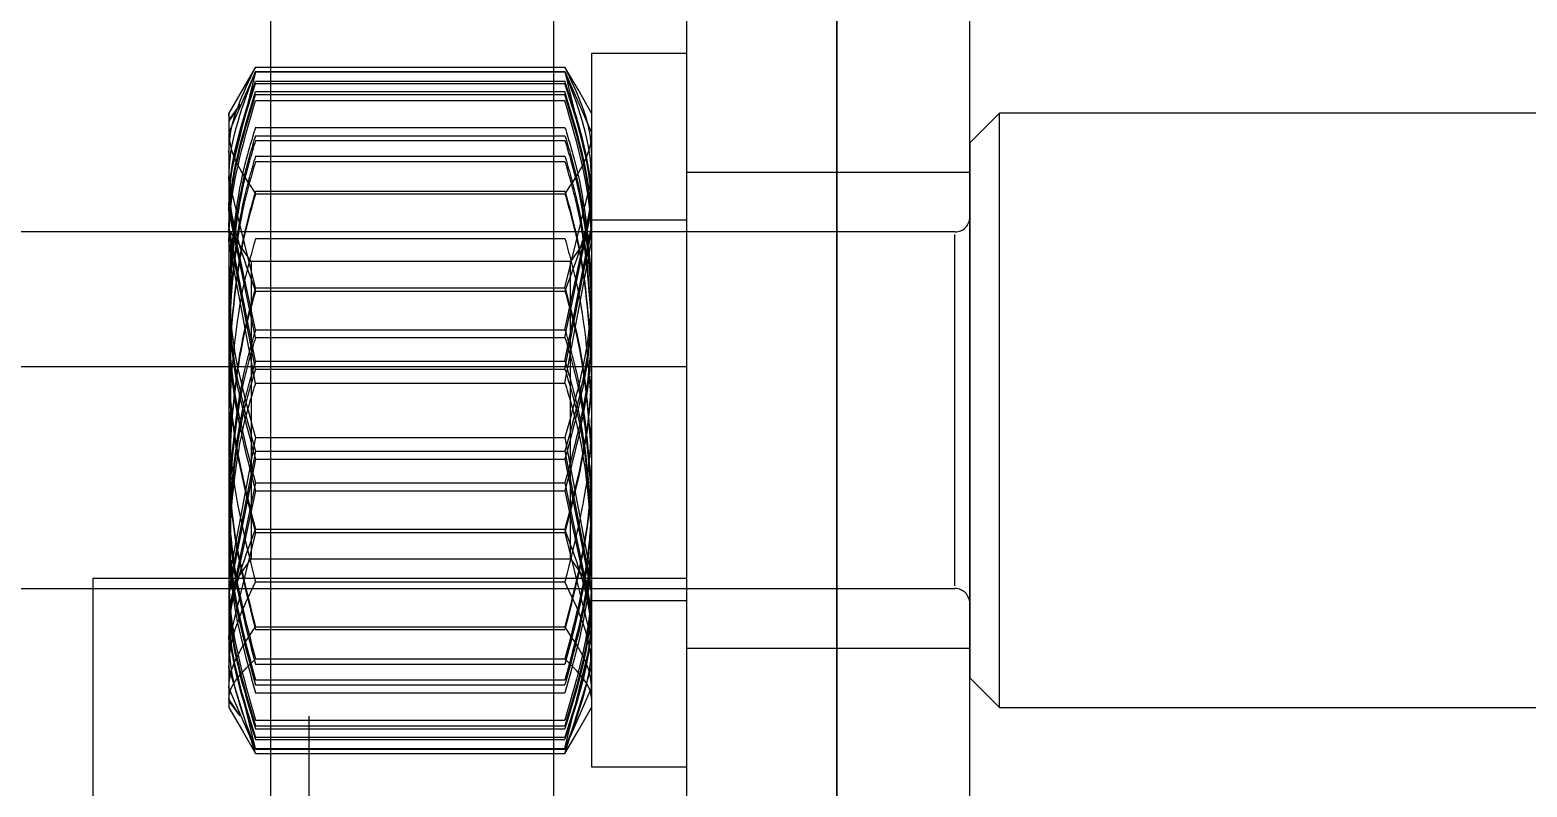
# Model space of a CAD drawing. Header units: metres. Extents: x 0 to 21025, y 0 to 14850.
# Drawn here: x 8586.33 to 8611.53, y 13212.61 to 13225.35 of the extents above; entities that cross this region are included whole.
import ezdxf

# ---------------------------------------------------------------- set-up
doc = ezdxf.new("R2010")
doc.units = ezdxf.units.M
doc.header["$LTSCALE"] = 25
doc.linetypes.add('HIDDEN2', pattern=[4.7625, 3.175, -1.5875])
doc.layers.add('SL4', color=4, linetype='Continuous')
doc.layers.add('ST1', color=7, linetype='HIDDEN2')

msp = doc.modelspace()

# ---------------------------------------------------------------- linework, layer by layer
at = {"layer": 'SL4'}
for p, q in [((8590.386, 13042.681), (8590.386, 13286.681)), ((8599.911, 13286.681), (8599.911, 13042.681))]:
    msp.add_line(p, q, dxfattribs=at)
at = {"layer": 'ST1'}
for p, q in [((8595.149, 13042.681), (8595.149, 13286.681)), ((8599.911, 13042.681), (8599.911, 13286.681)), ((8597.384, 13277.156), (8597.384, 13055.444)), ((8602.146, 13277.156), (8602.146, 13055.444)), ((8591.034, 13134.431), (8591.034, 13234.931)), ((8595.784, 13224.951), (8595.784, 13218)), ((8597.384, 13224.951), (8595.784, 13224.951)), ((8590.13, 13224.652), (8589.684, 13223.623)), ((8590.13, 13224.725), (8589.91, 13224.344)), ((8590.13, 13224.725), (8595.337, 13224.725)), ((8590.13, 13224.652), (8595.337, 13224.652)), ((8595.557, 13224.344), (8595.337, 13224.725)), ((8595.337, 13224.652), (8595.784, 13223.623)), ((8590.13, 13224.642), (8589.684, 13222.798)), ((8590.13, 13224.642), (8595.337, 13224.642)), ((8590.13, 13224.489), (8595.337, 13224.489)), ((8590.13, 13224.449), (8595.337, 13224.449)), ((8595.337, 13224.642), (8595.784, 13222.798)), ((8589.91, 13224.344), (8589.684, 13223.951)), ((8590.13, 13224.312), (8595.337, 13224.312)), ((8590.13, 13224.261), (8595.337, 13224.261)), ((8590.13, 13224.164), (8595.337, 13224.164)), ((8595.784, 13223.951), (8595.557, 13224.344)), ((8589.87, 13224.094), (8589.684, 13223.812)), ((8589.851, 13224.067), (8589.684, 13223.838)), ((8589.684, 13223.9), (8589.684, 13223.951)), ((8589.684, 13223.951), (8589.684, 13222.83)), ((8602.649, 13223.951), (8602.149, 13223.451)), ((8602.649, 13213.951), (8602.649, 13223.951)), ((8616.899, 13223.951), (8602.649, 13223.951)), ((8590.13, 13223.707), (8595.337, 13223.707)), ((8590.13, 13223.57), (8595.337, 13223.57)), ((8590.13, 13223.488), (8595.337, 13223.488)), ((8602.149, 13223.451), (8602.149, 13214.451)), ((8590.13, 13223.226), (8595.337, 13223.226)), ((8590.13, 13223.135), (8595.337, 13223.135)), ((8602.146, 13222.951), (8597.384, 13222.951)), ((8590.13, 13221.009), (8589.684, 13222.83)), ((8589.684, 13222.83), (8589.684, 13218.158)), ((8590.13, 13222.639), (8595.337, 13222.639)), ((8595.337, 13221.009), (8595.784, 13222.83)), ((8590.13, 13220.305), (8589.684, 13222.397)), ((8590.13, 13222.594), (8595.337, 13222.594)), ((8595.337, 13220.305), (8595.784, 13222.397)), ((8590.13, 13220.175), (8589.684, 13222.312)), ((8595.337, 13220.175), (8595.784, 13222.312)), ((8597.384, 13222.151), (8595.784, 13222.151)), ((8601.899, 13221.951), (8582.649, 13221.951)), ((8590.13, 13219.776), (8589.684, 13222.044)), ((8590.13, 13219.642), (8589.684, 13221.951)), ((8589.709, 13221.951), (8589.684, 13221.951)), ((8589.709, 13221.951), (8589.709, 13218.476)), ((8590.059, 13221.451), (8589.709, 13221.951)), ((8595.337, 13219.776), (8595.784, 13222.044)), ((8595.337, 13219.642), (8595.784, 13221.951)), ((8595.784, 13221.951), (8595.433, 13221.451)), ((8601.899, 13215.997), (8601.899, 13221.906)), ((8590.13, 13219.408), (8589.684, 13221.786)), ((8590.13, 13221.838), (8595.337, 13221.838)), ((8595.337, 13219.408), (8595.784, 13221.786)), ((8590.059, 13221.451), (8590.059, 13216.451)), ((8595.433, 13221.451), (8590.059, 13221.451)), ((8595.433, 13218.555), (8595.433, 13221.451)), ((8590.13, 13221.009), (8595.337, 13221.009)), ((8590.13, 13220.954), (8595.337, 13220.954)), ((8590.13, 13220.305), (8595.337, 13220.305)), ((8590.13, 13220.175), (8595.337, 13220.175)), ((8597.384, 13219.681), (8568.784, 13219.681)), ((8590.13, 13219.776), (8595.337, 13219.776)), ((8590.13, 13219.642), (8595.337, 13219.642)), ((8590.13, 13219.408), (8595.337, 13219.408)), ((8590.13, 13218.495), (8589.684, 13216.117)), ((8589.709, 13218.476), (8589.709, 13215.951)), ((8590.13, 13218.495), (8595.337, 13218.495)), ((8595.337, 13218.495), (8595.784, 13216.117)), ((8595.433, 13216.451), (8595.433, 13218.555)), ((8590.13, 13218.261), (8589.684, 13215.951)), ((8589.684, 13218.158), (8589.684, 13214.279)), ((8590.13, 13218.126), (8589.684, 13215.858)), ((8590.13, 13218.261), (8595.337, 13218.261)), ((8590.13, 13218.126), (8595.337, 13218.126)), ((8595.337, 13218.261), (8595.784, 13215.951)), ((8595.337, 13218.126), (8595.784, 13215.858)), ((8595.784, 13218), (8595.784, 13212.951)), ((8590.13, 13217.728), (8589.684, 13215.59)), ((8590.13, 13217.597), (8589.684, 13215.506)), ((8590.13, 13217.728), (8595.337, 13217.728)), ((8590.13, 13217.597), (8595.337, 13217.597)), ((8595.337, 13217.728), (8595.784, 13215.59)), ((8595.337, 13217.597), (8595.784, 13215.506)), ((8590.13, 13216.894), (8589.684, 13215.072)), ((8590.13, 13216.948), (8595.337, 13216.948)), ((8590.13, 13216.894), (8595.337, 13216.894)), ((8595.337, 13216.894), (8595.784, 13215.072)), ((8589.709, 13215.951), (8590.059, 13216.451)), ((8590.059, 13216.451), (8595.433, 13216.451)), ((8595.433, 13216.451), (8595.784, 13215.951)), ((8597.384, 13216.122), (8587.394, 13216.122)), ((8587.394, 13216.122), (8587.394, 13197.931)), ((8582.649, 13215.951), (8601.899, 13215.951)), ((8589.684, 13215.951), (8589.709, 13215.951)), ((8590.13, 13216.064), (8595.337, 13216.064)), ((8595.784, 13215.751), (8597.384, 13215.751)), ((8590.13, 13213.26), (8589.684, 13215.104)), ((8590.13, 13215.308), (8595.337, 13215.308)), ((8590.13, 13215.263), (8595.337, 13215.263)), ((8595.337, 13213.26), (8595.784, 13215.104)), ((8597.384, 13214.951), (8602.146, 13214.951)), ((8590.13, 13213.178), (8589.684, 13214.621)), ((8590.13, 13214.768), (8595.337, 13214.768)), ((8590.13, 13214.677), (8595.337, 13214.677)), ((8595.337, 13213.178), (8595.784, 13214.621)), ((8590.13, 13214.415), (8595.337, 13214.415)), ((8590.13, 13214.332), (8595.337, 13214.332)), ((8602.149, 13214.451), (8602.649, 13213.951)), ((8590.13, 13213.251), (8589.684, 13214.279)), ((8589.684, 13214.279), (8589.684, 13213.951)), ((8589.87, 13213.808), (8589.684, 13214.091)), ((8590.13, 13214.195), (8595.337, 13214.195)), ((8595.337, 13213.251), (8595.784, 13214.279)), ((8589.851, 13213.836), (8589.684, 13214.065)), ((8589.684, 13214.002), (8589.684, 13213.951)), ((8589.684, 13213.951), (8589.91, 13213.559)), ((8595.557, 13213.559), (8595.784, 13213.951)), ((8602.649, 13213.951), (8616.899, 13213.951)), ((8590.13, 13213.739), (8595.337, 13213.739)), ((8590.13, 13213.642), (8595.337, 13213.642)), ((8590.13, 13213.59), (8595.337, 13213.59)), ((8589.91, 13213.559), (8590.13, 13213.178)), ((8590.13, 13213.453), (8595.337, 13213.453)), ((8590.13, 13213.414), (8595.337, 13213.414)), ((8595.337, 13213.178), (8595.557, 13213.559)), ((8590.13, 13213.26), (8595.337, 13213.26)), ((8590.13, 13213.251), (8595.337, 13213.251)), ((8590.13, 13213.178), (8595.337, 13213.178)), ((8595.784, 13212.951), (8597.384, 13212.951))]:
    msp.add_line(p, q, dxfattribs=at)
for centre, start, end in [((8601.899, 13222.201), 270, 0), ((8601.899, 13215.701), 0, 90)]:
    msp.add_arc(centre, 0.25, start, end, dxfattribs=at)
for points, knots in [([(8589.684, 13223.281), (8589.684, 13223.316), (8589.69, 13223.803), (8589.918, 13224.281), (8590.13, 13224.725)], [0, 0, 0, 0, 0.070201, 1, 1, 1, 1]), ([(8589.684, 13222.83), (8589.684, 13222.873), (8589.69, 13223.488), (8589.918, 13224.091), (8590.13, 13224.652)], [0, 0, 0, 0, 0.070201, 1, 1, 1, 1]), ([(8595.784, 13223.281), (8595.783, 13223.316), (8595.777, 13223.803), (8595.549, 13224.281), (8595.337, 13224.725)], [0, 0, 0, 0, 0.070201, 1, 1, 1, 1]), ([(8595.784, 13222.83), (8595.783, 13222.873), (8595.777, 13223.488), (8595.549, 13224.091), (8595.337, 13224.652)], [0, 0, 0, 0, 0.070201, 1, 1, 1, 1]), ([(8589.684, 13222.397), (8589.684, 13222.446), (8589.69, 13223.153), (8589.918, 13223.845), (8590.13, 13224.489)], [0, 0, 0, 0, 0.070201, 1, 1, 1, 1]), ([(8589.684, 13222.312), (8589.684, 13222.363), (8589.69, 13223.085), (8589.918, 13223.792), (8590.13, 13224.449)], [0, 0, 0, 0, 0.0702006, 1, 1, 1, 1]), ([(8595.784, 13222.397), (8595.783, 13222.446), (8595.777, 13223.153), (8595.549, 13223.845), (8595.337, 13224.489)], [0, 0, 0, 0, 0.070201, 1, 1, 1, 1]), ([(8595.784, 13222.312), (8595.783, 13222.363), (8595.777, 13223.085), (8595.549, 13223.792), (8595.337, 13224.449)], [0, 0, 0, 0, 0.070201, 1, 1, 1, 1]), ([(8589.684, 13222.044), (8589.684, 13222.098), (8589.69, 13222.864), (8589.918, 13223.614), (8590.13, 13224.312)], [0, 0, 0, 0, 0.070201, 1, 1, 1, 1]), ([(8589.684, 13221.951), (8589.684, 13222.006), (8589.69, 13222.786), (8589.918, 13223.55), (8590.13, 13224.261)], [0, 0, 0, 0, 0.070201, 1, 1, 1, 1]), ([(8589.684, 13221.786), (8589.684, 13221.842), (8589.69, 13222.645), (8589.918, 13223.432), (8590.13, 13224.164)], [0, 0, 0, 0, 0.070201, 1, 1, 1, 1]), ([(8595.784, 13222.044), (8595.783, 13222.098), (8595.777, 13222.864), (8595.549, 13223.614), (8595.337, 13224.312)], [0, 0, 0, 0, 0.070201, 1, 1, 1, 1]), ([(8595.784, 13221.951), (8595.783, 13222.006), (8595.777, 13222.786), (8595.549, 13223.55), (8595.337, 13224.261)], [0, 0, 0, 0, 0.0702006, 1, 1, 1, 1]), ([(8595.784, 13221.786), (8595.783, 13221.842), (8595.777, 13222.645), (8595.549, 13223.432), (8595.337, 13224.164)], [0, 0, 0, 0, 0.070201, 1, 1, 1, 1]), ([(8590.13, 13223.707), (8590.063, 13223.488), (8589.801, 13222.639), (8589.734, 13221.756), (8589.684, 13221.101)], [0, 0, 0, 0, 0.2575513, 1, 1, 1, 1]), ([(8595.337, 13223.707), (8595.404, 13223.488), (8595.666, 13222.639), (8595.734, 13221.756), (8595.784, 13221.101)], [0, 0, 0, 0, 0.257551, 1, 1, 1, 1]), ([(8589.684, 13223.623), (8589.684, 13223.599), (8589.69, 13223.251), (8589.918, 13222.911), (8590.13, 13222.594)], [0, 0, 0, 0, 0.070201, 1, 1, 1, 1]), ([(8590.13, 13223.57), (8590.063, 13223.347), (8589.801, 13222.482), (8589.734, 13221.583), (8589.684, 13220.915)], [0, 0, 0, 0, 0.257551, 1, 1, 1, 1]), ([(8590.13, 13223.488), (8590.063, 13223.262), (8589.801, 13222.389), (8589.734, 13221.481), (8589.684, 13220.807)], [0, 0, 0, 0, 0.257551, 1, 1, 1, 1]), ([(8595.784, 13223.623), (8595.783, 13223.599), (8595.777, 13223.251), (8595.549, 13222.911), (8595.337, 13222.594)], [0, 0, 0, 0, 0.070201, 1, 1, 1, 1]), ([(8595.337, 13223.57), (8595.404, 13223.347), (8595.666, 13222.482), (8595.734, 13221.583), (8595.784, 13220.915)], [0, 0, 0, 0, 0.2575513, 1, 1, 1, 1]), ([(8595.337, 13223.488), (8595.404, 13223.262), (8595.666, 13222.389), (8595.734, 13221.481), (8595.784, 13220.807)], [0, 0, 0, 0, 0.257551, 1, 1, 1, 1]), ([(8590.13, 13223.226), (8590.063, 13222.995), (8589.801, 13222.099), (8589.734, 13221.168), (8589.684, 13220.477)], [0, 0, 0, 0, 0.257551, 1, 1, 1, 1]), ([(8595.337, 13223.226), (8595.404, 13222.995), (8595.666, 13222.099), (8595.734, 13221.168), (8595.784, 13220.477)], [0, 0, 0, 0, 0.2575513, 1, 1, 1, 1]), ([(8590.13, 13223.135), (8590.063, 13222.902), (8589.801, 13222), (8589.734, 13221.062), (8589.684, 13220.366)], [0, 0, 0, 0, 0.257551, 1, 1, 1, 1]), ([(8595.337, 13223.135), (8595.404, 13222.902), (8595.666, 13222), (8595.734, 13221.062), (8595.784, 13220.366)], [0, 0, 0, 0, 0.257551, 1, 1, 1, 1]), ([(8589.684, 13222.798), (8589.684, 13222.754), (8589.69, 13222.132), (8589.918, 13221.521), (8590.13, 13220.954)], [0, 0, 0, 0, 0.070201, 1, 1, 1, 1]), ([(8590.13, 13222.639), (8590.063, 13222.4), (8589.801, 13221.473), (8589.734, 13220.509), (8589.684, 13219.794)], [0, 0, 0, 0, 0.257551, 1, 1, 1, 1]), ([(8595.784, 13222.798), (8595.783, 13222.754), (8595.777, 13222.132), (8595.549, 13221.521), (8595.337, 13220.954)], [0, 0, 0, 0, 0.070201, 1, 1, 1, 1]), ([(8595.337, 13222.639), (8595.404, 13222.4), (8595.666, 13221.473), (8595.734, 13220.509), (8595.784, 13219.794)], [0, 0, 0, 0, 0.257551, 1, 1, 1, 1]), ([(8590.13, 13222.594), (8590.063, 13222.355), (8589.801, 13221.426), (8589.734, 13220.461), (8589.684, 13219.744)], [0, 0, 0, 0, 0.257551, 1, 1, 1, 1]), ([(8595.337, 13222.594), (8595.404, 13222.355), (8595.666, 13221.426), (8595.734, 13220.461), (8595.784, 13219.744)], [0, 0, 0, 0, 0.257551, 1, 1, 1, 1]), ([(8590.13, 13221.838), (8590.063, 13221.596), (8589.801, 13220.655), (8589.734, 13219.677), (8589.684, 13218.951)], [0, 0, 0, 0, 0.257551, 1, 1, 1, 1]), ([(8595.337, 13221.838), (8595.404, 13221.596), (8595.666, 13220.655), (8595.734, 13219.677), (8595.784, 13218.951)], [0, 0, 0, 0, 0.257551, 1, 1, 1, 1]), ([(8589.684, 13221.101), (8589.69, 13220.864), (8589.715, 13219.982), (8589.955, 13219.123), (8590.13, 13218.495)], [0, 0, 0, 0, 0.268634, 1, 1, 1, 1]), ([(8590.13, 13221.009), (8590.063, 13220.769), (8589.801, 13219.84), (8589.734, 13218.875), (8589.684, 13218.158)], [0, 0, 0, 0, 0.2575513, 1, 1, 1, 1]), ([(8590.13, 13220.954), (8590.063, 13220.715), (8589.801, 13219.788), (8589.734, 13218.824), (8589.684, 13218.109)], [0, 0, 0, 0, 0.257551, 1, 1, 1, 1]), ([(8589.684, 13220.915), (8589.69, 13220.674), (8589.715, 13219.775), (8589.955, 13218.9), (8590.13, 13218.261)], [0, 0, 0, 0, 0.268634, 1, 1, 1, 1]), ([(8595.784, 13221.101), (8595.777, 13220.864), (8595.752, 13219.982), (8595.512, 13219.123), (8595.337, 13218.495)], [0, 0, 0, 0, 0.268634, 1, 1, 1, 1]), ([(8595.337, 13221.009), (8595.404, 13220.769), (8595.666, 13219.84), (8595.734, 13218.875), (8595.784, 13218.158)], [0, 0, 0, 0, 0.2575513, 1, 1, 1, 1]), ([(8595.337, 13220.954), (8595.404, 13220.715), (8595.666, 13219.788), (8595.734, 13218.824), (8595.784, 13218.109)], [0, 0, 0, 0, 0.257551, 1, 1, 1, 1]), ([(8595.784, 13220.915), (8595.777, 13220.674), (8595.752, 13219.775), (8595.512, 13218.9), (8595.337, 13218.261)], [0, 0, 0, 0, 0.268634, 1, 1, 1, 1]), ([(8589.684, 13220.807), (8589.69, 13220.563), (8589.715, 13219.656), (8589.955, 13218.773), (8590.13, 13218.126)], [0, 0, 0, 0, 0.268634, 1, 1, 1, 1]), ([(8595.784, 13220.807), (8595.777, 13220.563), (8595.752, 13219.656), (8595.512, 13218.773), (8595.337, 13218.126)], [0, 0, 0, 0, 0.268634, 1, 1, 1, 1]), ([(8589.684, 13220.477), (8589.69, 13220.227), (8589.715, 13219.296), (8589.955, 13218.39), (8590.13, 13217.728)], [0, 0, 0, 0, 0.268634, 1, 1, 1, 1]), ([(8595.784, 13220.477), (8595.777, 13220.227), (8595.752, 13219.296), (8595.512, 13218.39), (8595.337, 13217.728)], [0, 0, 0, 0, 0.268634, 1, 1, 1, 1]), ([(8589.684, 13220.366), (8589.69, 13220.114), (8589.715, 13219.177), (8589.955, 13218.265), (8590.13, 13217.597)], [0, 0, 0, 0, 0.268634, 1, 1, 1, 1]), ([(8590.13, 13220.305), (8590.063, 13220.073), (8589.801, 13219.17), (8589.734, 13218.232), (8589.684, 13217.536)], [0, 0, 0, 0, 0.257551, 1, 1, 1, 1]), ([(8590.13, 13220.175), (8590.063, 13219.944), (8589.801, 13219.048), (8589.734, 13218.117), (8589.684, 13217.426)], [0, 0, 0, 0, 0.257551, 1, 1, 1, 1]), ([(8595.784, 13220.366), (8595.777, 13220.114), (8595.752, 13219.177), (8595.512, 13218.265), (8595.337, 13217.597)], [0, 0, 0, 0, 0.268634, 1, 1, 1, 1]), ([(8595.337, 13220.305), (8595.404, 13220.073), (8595.666, 13219.17), (8595.734, 13218.232), (8595.784, 13217.536)], [0, 0, 0, 0, 0.257551, 1, 1, 1, 1]), ([(8595.337, 13220.175), (8595.404, 13219.944), (8595.666, 13219.048), (8595.734, 13218.117), (8595.784, 13217.426)], [0, 0, 0, 0, 0.257551, 1, 1, 1, 1]), ([(8589.684, 13219.794), (8589.69, 13219.535), (8589.715, 13218.572), (8589.955, 13217.634), (8590.13, 13216.948)], [0, 0, 0, 0, 0.268634, 1, 1, 1, 1]), ([(8590.13, 13219.776), (8590.063, 13219.551), (8589.801, 13218.677), (8589.734, 13217.769), (8589.684, 13217.095)], [0, 0, 0, 0, 0.257551, 1, 1, 1, 1]), ([(8589.684, 13219.744), (8589.69, 13219.485), (8589.715, 13218.52), (8589.955, 13217.581), (8590.13, 13216.894)], [0, 0, 0, 0, 0.2686336, 1, 1, 1, 1]), ([(8590.13, 13219.642), (8590.063, 13219.419), (8589.801, 13218.554), (8589.734, 13217.655), (8589.684, 13216.987)], [0, 0, 0, 0, 0.257551, 1, 1, 1, 1]), ([(8595.784, 13219.794), (8595.777, 13219.535), (8595.752, 13218.572), (8595.512, 13217.634), (8595.337, 13216.948)], [0, 0, 0, 0, 0.2686336, 1, 1, 1, 1]), ([(8595.337, 13219.776), (8595.404, 13219.551), (8595.666, 13218.677), (8595.734, 13217.769), (8595.784, 13217.095)], [0, 0, 0, 0, 0.257551, 1, 1, 1, 1]), ([(8595.784, 13219.744), (8595.777, 13219.485), (8595.752, 13218.52), (8595.512, 13217.581), (8595.337, 13216.894)], [0, 0, 0, 0, 0.268634, 1, 1, 1, 1]), ([(8595.337, 13219.642), (8595.404, 13219.419), (8595.666, 13218.554), (8595.734, 13217.655), (8595.784, 13216.987)], [0, 0, 0, 0, 0.257551, 1, 1, 1, 1]), ([(8590.13, 13219.408), (8590.063, 13219.189), (8589.801, 13218.339), (8589.734, 13217.457), (8589.684, 13216.801)], [0, 0, 0, 0, 0.257551, 1, 1, 1, 1]), ([(8595.337, 13219.408), (8595.404, 13219.189), (8595.666, 13218.339), (8595.734, 13217.457), (8595.784, 13216.801)], [0, 0, 0, 0, 0.257551, 1, 1, 1, 1]), ([(8589.684, 13218.951), (8589.69, 13218.689), (8589.715, 13217.712), (8589.955, 13216.76), (8590.13, 13216.064)], [0, 0, 0, 0, 0.2686336, 1, 1, 1, 1]), ([(8595.784, 13218.951), (8595.777, 13218.689), (8595.752, 13217.712), (8595.512, 13216.76), (8595.337, 13216.064)], [0, 0, 0, 0, 0.2686336, 1, 1, 1, 1]), ([(8589.684, 13218.158), (8589.69, 13217.899), (8589.715, 13216.935), (8589.955, 13215.995), (8590.13, 13215.308)], [0, 0, 0, 0, 0.268634, 1, 1, 1, 1]), ([(8589.684, 13218.109), (8589.69, 13217.85), (8589.715, 13216.887), (8589.955, 13215.949), (8590.13, 13215.263)], [0, 0, 0, 0, 0.268634, 1, 1, 1, 1]), ([(8595.784, 13218.158), (8595.777, 13217.899), (8595.752, 13216.935), (8595.512, 13215.995), (8595.337, 13215.308)], [0, 0, 0, 0, 0.268634, 1, 1, 1, 1]), ([(8595.784, 13218.109), (8595.777, 13217.85), (8595.752, 13216.887), (8595.512, 13215.949), (8595.337, 13215.263)], [0, 0, 0, 0, 0.268634, 1, 1, 1, 1]), ([(8589.684, 13217.536), (8589.69, 13217.285), (8589.715, 13216.347), (8589.955, 13215.435), (8590.13, 13214.768)], [0, 0, 0, 0, 0.268634, 1, 1, 1, 1]), ([(8589.684, 13217.426), (8589.69, 13217.176), (8589.715, 13216.245), (8589.955, 13215.339), (8590.13, 13214.677)], [0, 0, 0, 0, 0.268634, 1, 1, 1, 1]), ([(8595.784, 13217.536), (8595.777, 13217.285), (8595.752, 13216.347), (8595.512, 13215.435), (8595.337, 13214.768)], [0, 0, 0, 0, 0.268634, 1, 1, 1, 1]), ([(8595.784, 13217.426), (8595.777, 13217.176), (8595.752, 13216.245), (8595.512, 13215.339), (8595.337, 13214.677)], [0, 0, 0, 0, 0.268634, 1, 1, 1, 1]), ([(8589.684, 13217.095), (8589.69, 13216.852), (8589.715, 13215.944), (8589.955, 13215.061), (8590.13, 13214.415)], [0, 0, 0, 0, 0.268634, 1, 1, 1, 1]), ([(8595.784, 13217.095), (8595.777, 13216.852), (8595.752, 13215.944), (8595.512, 13215.061), (8595.337, 13214.415)], [0, 0, 0, 0, 0.268634, 1, 1, 1, 1]), ([(8589.684, 13216.987), (8589.69, 13216.746), (8589.715, 13215.847), (8589.955, 13214.972), (8590.13, 13214.332)], [0, 0, 0, 0, 0.268634, 1, 1, 1, 1]), ([(8589.684, 13215.104), (8589.684, 13215.148), (8589.69, 13215.771), (8589.918, 13216.381), (8590.13, 13216.948)], [0, 0, 0, 0, 0.070201, 1, 1, 1, 1]), ([(8595.784, 13216.987), (8595.777, 13216.746), (8595.752, 13215.847), (8595.512, 13214.972), (8595.337, 13214.332)], [0, 0, 0, 0, 0.268634, 1, 1, 1, 1]), ([(8595.784, 13215.104), (8595.783, 13215.148), (8595.777, 13215.771), (8595.549, 13216.381), (8595.337, 13216.948)], [0, 0, 0, 0, 0.070201, 1, 1, 1, 1]), ([(8589.684, 13216.801), (8589.69, 13216.564), (8589.715, 13215.682), (8589.955, 13214.823), (8590.13, 13214.195)], [0, 0, 0, 0, 0.2686336, 1, 1, 1, 1]), ([(8595.784, 13216.801), (8595.777, 13216.564), (8595.752, 13215.682), (8595.512, 13214.823), (8595.337, 13214.195)], [0, 0, 0, 0, 0.268634, 1, 1, 1, 1]), ([(8589.684, 13216.117), (8589.684, 13216.06), (8589.69, 13215.257), (8589.918, 13214.47), (8590.13, 13213.739)], [0, 0, 0, 0, 0.070201, 1, 1, 1, 1]), ([(8595.784, 13216.117), (8595.783, 13216.06), (8595.777, 13215.257), (8595.549, 13214.47), (8595.337, 13213.739)], [0, 0, 0, 0, 0.070201, 1, 1, 1, 1]), ([(8589.684, 13214.621), (8589.684, 13214.655), (8589.69, 13215.143), (8589.918, 13215.62), (8590.13, 13216.064)], [0, 0, 0, 0, 0.070201, 1, 1, 1, 1]), ([(8589.684, 13215.951), (8589.684, 13215.896), (8589.69, 13215.117), (8589.918, 13214.352), (8590.13, 13213.642)], [0, 0, 0, 0, 0.0702006, 1, 1, 1, 1]), ([(8589.684, 13215.858), (8589.684, 13215.804), (8589.69, 13215.039), (8589.918, 13214.288), (8590.13, 13213.59)], [0, 0, 0, 0, 0.070201, 1, 1, 1, 1]), ([(8595.784, 13214.621), (8595.783, 13214.655), (8595.777, 13215.143), (8595.549, 13215.62), (8595.337, 13216.064)], [0, 0, 0, 0, 0.070201, 1, 1, 1, 1]), ([(8595.784, 13215.951), (8595.783, 13215.896), (8595.777, 13215.117), (8595.549, 13214.352), (8595.337, 13213.642)], [0, 0, 0, 0, 0.070201, 1, 1, 1, 1]), ([(8595.784, 13215.858), (8595.783, 13215.804), (8595.777, 13215.039), (8595.549, 13214.288), (8595.337, 13213.59)], [0, 0, 0, 0, 0.070201, 1, 1, 1, 1]), ([(8589.684, 13215.59), (8589.684, 13215.54), (8589.69, 13214.818), (8589.918, 13214.111), (8590.13, 13213.453)], [0, 0, 0, 0, 0.070201, 1, 1, 1, 1]), ([(8595.784, 13215.59), (8595.783, 13215.54), (8595.777, 13214.818), (8595.549, 13214.111), (8595.337, 13213.453)], [0, 0, 0, 0, 0.070201, 1, 1, 1, 1]), ([(8589.684, 13215.506), (8589.684, 13215.456), (8589.69, 13214.75), (8589.918, 13214.057), (8590.13, 13213.414)], [0, 0, 0, 0, 0.0702006, 1, 1, 1, 1]), ([(8595.784, 13215.506), (8595.783, 13215.456), (8595.777, 13214.75), (8595.549, 13214.057), (8595.337, 13213.414)], [0, 0, 0, 0, 0.070201, 1, 1, 1, 1]), ([(8589.684, 13214.279), (8589.684, 13214.304), (8589.69, 13214.651), (8589.918, 13214.992), (8590.13, 13215.308)], [0, 0, 0, 0, 0.070201, 1, 1, 1, 1]), ([(8595.784, 13214.279), (8595.783, 13214.304), (8595.777, 13214.651), (8595.549, 13214.992), (8595.337, 13215.308)], [0, 0, 0, 0, 0.070201, 1, 1, 1, 1]), ([(8589.684, 13215.072), (8589.684, 13215.029), (8589.69, 13214.414), (8589.918, 13213.811), (8590.13, 13213.251)], [0, 0, 0, 0, 0.070201, 1, 1, 1, 1]), ([(8595.784, 13215.072), (8595.783, 13215.029), (8595.777, 13214.414), (8595.549, 13213.811), (8595.337, 13213.251)], [0, 0, 0, 0, 0.070201, 1, 1, 1, 1]), ([(8589.684, 13214.091), (8589.684, 13214.107), (8589.69, 13214.335), (8589.918, 13214.559), (8590.13, 13214.768)], [0, 0, 0, 0, 0.070201, 1, 1, 1, 1]), ([(8595.784, 13214.091), (8595.783, 13214.107), (8595.777, 13214.335), (8595.549, 13214.559), (8595.337, 13214.768)], [0, 0, 0, 0, 0.0702006, 1, 1, 1, 1])]:
    msp.add_open_spline(points, degree=3, knots=knots, dxfattribs=at)

doc.saveas('drawing.dxf')
